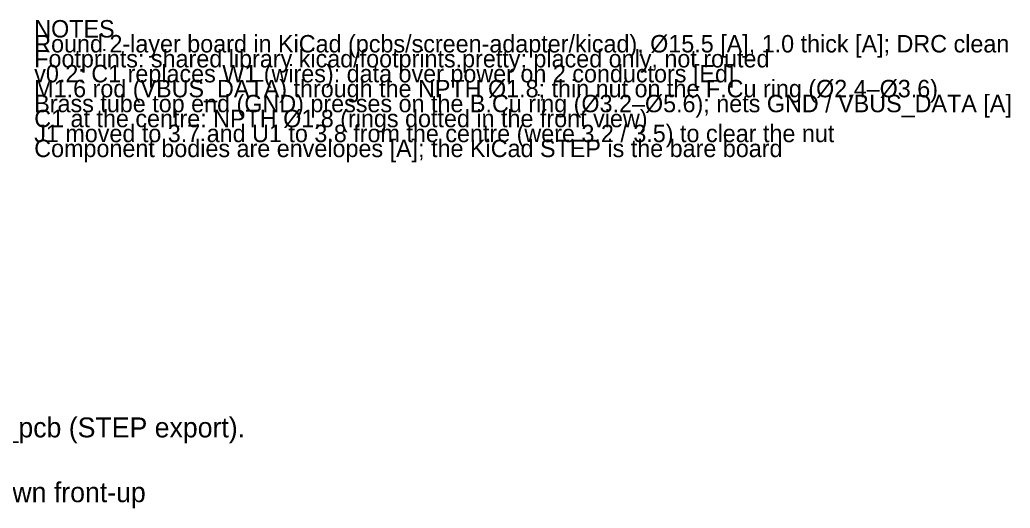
# Model space of a CAD drawing. Header units: millimetres. Extents: x -12 to 113, y -30 to 33.
# Drawn here: x 33.5 to 113, y -30 to 9.2 of the extents above; entities that cross this region are included whole.
import ezdxf

# ---------------------------------------------------------------- set-up
doc = ezdxf.new("R2010")
doc.units = ezdxf.units.MM
doc.layers.add('TEXT', color=7, linetype='CONTINUOUS')

msp = doc.modelspace()

# ---------------------------------------------------------------- texts
at = {"layer": 'TEXT'}
for s, height, p in [('NOTES', 1.4, (34.68, 7.75)), ('Round 2-layer board in KiCad (pcbs/screen-adapter/kicad), Ø15.5 [A], 1.0 thick [A]; DRC clean', 1.4, (34.68, 6.55)), ('Footprints: shared library kicad/footprints.pretty; placed only, not routed', 1.4, (34.68, 5.35)), ('v0.2: C1 replaces W1 (wires): data over power on 2 conductors [Ed]', 1.4, (34.68, 4.15)), ('M1.6 rod (VBUS_DATA) through the NPTH Ø1.8; thin nut on the F.Cu ring (Ø2.4–Ø3.6)', 1.4, (34.68, 2.95)), ('Brass tube top end (GND) presses on the B.Cu ring (Ø3.2–Ø5.6); nets GND / VBUS_DATA [A]', 1.4, (34.68, 1.75)), ('C1 at the centre: NPTH Ø1.8 (rings dotted in the front view)', 1.4, (34.68, 0.55)), ('J1 moved to 3.7 and U1 to 3.8 from the centre (were 3.2 / 3.5) to clear the nut', 1.4, (34.68, -0.65)), ('Component bodies are envelopes [A]; the KiCad STEP is the bare board', 1.4, (34.68, -1.85)), ('Source: KiCad kicad/screen-adapter.kicad_pcb (STEP export).', 1.6, (-7.74037, -24.34759)), ('Third-angle projection · mm · plan view drawn front-up', 1.6, (-7.74037, -29.54759))]:
    msp.add_text(s, height=height, dxfattribs=at).set_placement(p)

doc.saveas('drawing.dxf')
